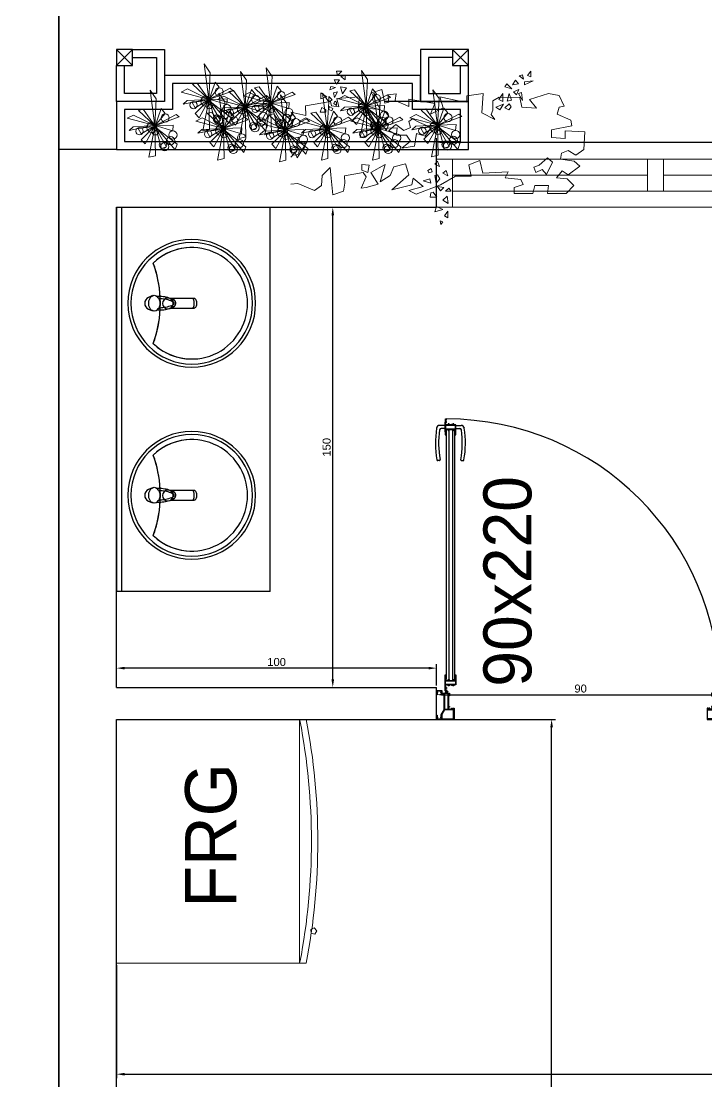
# Model space of a CAD drawing. Header units: millimetres. Extents: x -3817 to 5248, y 289 to 3424.
# Drawn here: x 1552.4 to 1766.7, y 2038.9 to 2370.3 of the extents above; entities that cross this region are included whole.
import ezdxf

# ---------------------------------------------------------------- set-up
doc = ezdxf.new("R2010")
doc.units = ezdxf.units.MM
for name, color, linetype, lineweight in [('1 Amenagament', 8, 'Continuous', 9), ('1 FENETRES', 191, 'Continuous', 15), ('1 Porte', 30, 'Continuous', 25), ('AMENAGEMENT', 8, 'Continuous', 9), ('FENETRE', 191, 'Continuous', 5), ('FLOWER', 56, 'Continuous', 5), ('PORTES', 30, 'Continuous', 25), ('SANITAIRES', 4, 'Continuous', 25), ('végétation', 96, 'Continuous', 20)]:
    doc.layers.add(name, color=color, linetype=linetype, lineweight=lineweight)
doc.layers.add('WALL', color=7, linetype='Continuous')
doc.styles.add('GENERATED_STYLE_2', font='GOTHIC.TTF')
doc.styles.get("Standard").update_dxf_attribs({"font": 'arial.ttf'})
doc.dimstyles.new('ISO-25', dxfattribs={"dimtxt": 2.5, "dimasz": 2.5, "dimexe": 1.25, "dimexo": 0.625, "dimtad": 1, "dimtxsty": 'Standard', "dimcen": 2.5, "dimadec": 0, "dimazin": 0, "dimtfac": 1, "dimtmove": 0, "dimatfit": 3, "dimfxl": 1, "dimarcsym": 0})

# ---------------------------------------------------------------- blocks, each defined once
blk = doc.blocks.new('gf')
at = {"layer": '1 Porte', "ltscale": 3}
for p, q in [((-96.5253, -38.6212), (-96.533, -38.6134)), ((-96.5316, -38.6274), (-96.5127, -38.6086)), ((-96.519, -38.6149), (-96.5294, -38.6045)), ((-96.5249, -38.6246), (-97.0161, -39.1159)), ((-97.0101, -39.122), (-96.5188, -38.6307)), ((-97.0028, -39.1293), (-96.5115, -38.638)), ((-96.9986, -39.1335), (-96.5073, -38.6422)), ((-96.504, -38.6424), (-96.4963, -38.6502)), ((-96.4977, -38.6362), (-96.4873, -38.6466)), ((-96.5995, -38.6726), (-96.6026, -38.6695)), ((-96.5556, -38.7166), (-96.5526, -38.7197)), ((-97.0792, -39.1715), (-97.0475, -39.1399)), ((-97.0465, -39.1408), (-97.0773, -39.1715)), ((-97.0644, -39.1272), (-97.0563, -39.119)), ((-97.0635, -39.1281), (-97.0644, -39.1272)), ((-97.0593, -39.124), (-97.0635, -39.1281)), ((-97.0584, -39.1249), (-97.0593, -39.124)), ((-97.0563, -39.1209), (-97.0584, -39.123)), ((-97.0584, -39.123), (-97.0574, -39.124)), ((-97.0574, -39.124), (-97.0584, -39.1249)), ((-97.0563, -39.119), (-97.0462, -39.1291)), ((-97.0481, -39.1291), (-97.0563, -39.1209)), ((-97.0532, -39.1342), (-97.0512, -39.1322)), ((-97.0475, -39.1399), (-97.0532, -39.1342)), ((-97.0521, -39.1312), (-97.0512, -39.1303)), ((-97.0512, -39.1322), (-97.0521, -39.1312)), ((-97.0462, -39.1291), (-97.0514, -39.1342)), ((-97.0514, -39.1342), (-97.0359, -39.1497)), ((-97.0512, -39.1303), (-97.0502, -39.1312)), ((-97.0512, -39.1322), (-97.0512, -39.1322)), ((-97.0502, -39.1312), (-97.0481, -39.1291)), ((-97.0396, -39.1477), (-97.0465, -39.1408)), ((-97.0375, -39.1437), (-97.042, -39.1391)), ((-97.042, -39.1437), (-97.0375, -39.1391)), ((-97.0403, -39.1363), (-97.0375, -39.1391)), ((-97.0356, -39.1372), (-97.0375, -39.1391)), ((-96.9969, -39.1319), (-97.0014, -39.1363)), ((-97.1128, -39.1756), (-97.1047, -39.1674)), ((-97.1088, -39.1735), (-97.1109, -39.1756)), ((-97.1079, -39.1744), (-97.1088, -39.1735)), ((-97.1037, -39.1684), (-97.1079, -39.1725)), ((-97.1079, -39.1725), (-97.1069, -39.1735)), ((-97.1069, -39.1735), (-97.1079, -39.1744)), ((-97.1047, -39.1674), (-97.1037, -39.1684)), ((-97.0946, -39.1756), (-97.0792, -39.1715)), ((-97.0773, -39.1715), (-97.0704, -39.1785)), ((-97.0704, -39.1785), (-97.0396, -39.1477)), ((-97.0433, -39.1533), (-97.0646, -39.1746)), ((-97.0414, -39.1552), (-97.0433, -39.1533)), ((-97.0387, -39.1487), (-97.0425, -39.1525)), ((-97.0387, -39.1487), (-97.0425, -39.1525)), ((-97.0425, -39.1525), (-97.0415, -39.1534)), ((-97.0415, -39.1534), (-97.0406, -39.1525)), ((-97.0397, -39.1535), (-97.0414, -39.1552)), ((-97.0406, -39.1525), (-97.0397, -39.1535)), ((-97.0377, -39.1496), (-97.0387, -39.1487)), ((-97.0387, -39.1487), (-97.0387, -39.1487)), ((-97.0387, -39.1506), (-97.0377, -39.1496)), ((-97.0377, -39.1515), (-97.0387, -39.1506)), ((-97.0359, -39.1497), (-97.0377, -39.1515)), ((-97.0786, -39.2098), (-97.1128, -39.1756)), ((-97.1109, -39.1756), (-97.1028, -39.1838)), ((-97.1028, -39.1838), (-97.1006, -39.1816)), ((-97.1016, -39.1807), (-97.1006, -39.1797)), ((-97.1006, -39.1816), (-97.1016, -39.1807)), ((-97.1006, -39.1797), (-97.0997, -39.1807)), ((-97.0997, -39.1807), (-97.0946, -39.1756)), ((-97.0569, -39.1882), (-97.0786, -39.2098)), ((-97.0655, -39.1755), (-97.0694, -39.1794)), ((-97.0694, -39.1794), (-97.0685, -39.1803)), ((-97.0685, -39.1803), (-97.0675, -39.1794)), ((-97.0675, -39.1794), (-97.0666, -39.1803)), ((-97.0666, -39.1803), (-97.0675, -39.1813)), ((-97.0675, -39.1813), (-97.0639, -39.1849)), ((-97.0636, -39.1773), (-97.0655, -39.1755)), ((-97.0646, -39.1746), (-97.0636, -39.1756)), ((-97.0639, -39.1849), (-97.062, -39.1831)), ((-97.0636, -39.1756), (-97.0627, -39.1747)), ((-97.0618, -39.1756), (-97.0636, -39.1773)), ((-97.062, -39.1849), (-97.0629, -39.1859)), ((-97.0629, -39.1859), (-97.0597, -39.1891)), ((-97.0627, -39.1747), (-97.0618, -39.1756)), ((-97.062, -39.1831), (-97.062, -39.1831)), ((-97.062, -39.1831), (-97.0601, -39.1849)), ((-97.061, -39.1859), (-97.062, -39.1849)), ((-97.0601, -39.1849), (-97.061, -39.1859)), ((-97.0597, -39.1872), (-97.0588, -39.1863)), ((-97.0588, -39.1882), (-97.0597, -39.1872)), ((-97.0597, -39.1891), (-97.0588, -39.1882)), ((-97.0588, -39.1863), (-97.0569, -39.1882)), ((-96.55, -39.6988), (-96.5193, -39.6681)), ((-96.5249, -39.6718), (-96.5461, -39.693)), ((-96.525, -39.6682), (-96.5267, -39.6699)), ((-96.5267, -39.6699), (-96.5249, -39.6718)), ((-96.5241, -39.6691), (-96.525, -39.6682)), ((-96.5249, -39.67), (-96.5241, -39.6691)), ((-96.524, -39.6709), (-96.5249, -39.67)), ((-96.5202, -39.6671), (-96.524, -39.6709)), ((-96.5202, -39.6671), (-96.524, -39.6709)), ((-96.5212, -39.6644), (-96.523, -39.6662)), ((-96.523, -39.6662), (-96.5221, -39.6671)), ((-96.5221, -39.6671), (-96.5211, -39.6662)), ((-96.5058, -39.6798), (-96.5212, -39.6644)), ((-96.5211, -39.6662), (-96.5202, -39.6671)), ((-96.5202, -39.6671), (-96.5202, -39.6671)), ((-96.5193, -39.6681), (-96.5123, -39.675)), ((-96.5006, -39.6747), (-96.5058, -39.6798)), ((-96.4905, -39.6847), (-96.5006, -39.6747)), ((-96.5597, -39.6853), (-96.5814, -39.707)), ((-96.5607, -39.6882), (-96.5597, -39.6872)), ((-96.5574, -39.6914), (-96.5607, -39.6882)), ((-96.5578, -39.6872), (-96.5597, -39.6853)), ((-96.5597, -39.6872), (-96.5588, -39.6882)), ((-96.5588, -39.6882), (-96.5578, -39.6872)), ((-96.5565, -39.6885), (-96.5574, -39.6895)), ((-96.5574, -39.6895), (-96.5565, -39.6904)), ((-96.5565, -39.6904), (-96.5574, -39.6914)), ((-96.5546, -39.6904), (-96.5565, -39.6885)), ((-96.5565, -39.6923), (-96.5546, -39.6904)), ((-96.5528, -39.696), (-96.5565, -39.6923)), ((-96.5546, -39.6904), (-96.5546, -39.6904)), ((-96.5519, -39.695), (-96.5528, -39.696)), ((-96.551, -39.696), (-96.5519, -39.695)), ((-96.5519, -39.6969), (-96.551, -39.696)), ((-96.551, -39.6979), (-96.5519, -39.6969)), ((-96.547, -39.6939), (-96.551, -39.6979)), ((-96.5431, -39.7057), (-96.55, -39.6988)), ((-96.5472, -39.6903), (-96.5489, -39.692)), ((-96.5489, -39.692), (-96.547, -39.6939)), ((-96.5462, -39.6912), (-96.5472, -39.6903)), ((-96.5471, -39.6921), (-96.5462, -39.6912)), ((-96.5461, -39.693), (-96.5471, -39.6921)), ((-96.5123, -39.675), (-96.5431, -39.7057)), ((-96.5431, -39.7076), (-96.5114, -39.676)), ((-96.5114, -39.676), (-96.5057, -39.6816)), ((-96.5057, -39.6816), (-96.5037, -39.6796)), ((-96.5037, -39.6796), (-96.5037, -39.6796)), ((-96.5037, -39.6796), (-96.5028, -39.6806)), ((-96.5028, -39.6806), (-96.5018, -39.6796)), ((-96.5027, -39.6787), (-96.5006, -39.6766)), ((-96.5018, -39.6796), (-96.5027, -39.6787)), ((-96.5006, -39.6766), (-96.4924, -39.6847)), ((-96.4955, -39.6878), (-96.4997, -39.692)), ((-96.4997, -39.692), (-96.4987, -39.6929)), ((-96.4987, -39.6929), (-96.4905, -39.6847)), ((-96.4955, -39.6859), (-96.4965, -39.6869)), ((-96.4965, -39.6869), (-96.4955, -39.6878)), ((-96.4946, -39.6869), (-96.4955, -39.6859)), ((-96.4924, -39.6847), (-96.4946, -39.6869)), ((-96.5814, -39.707), (-96.5471, -39.7413)), ((-96.5553, -39.7312), (-96.5532, -39.7291)), ((-96.5471, -39.7394), (-96.5553, -39.7312)), ((-96.5532, -39.7291), (-96.5522, -39.73)), ((-96.5522, -39.7281), (-96.5471, -39.723)), ((-96.5513, -39.7291), (-96.5522, -39.7281)), ((-96.5522, -39.73), (-96.5513, -39.7291)), ((-96.5471, -39.723), (-96.5431, -39.7076)), ((-96.5471, -39.7413), (-96.539, -39.7331)), ((-96.5399, -39.7322), (-96.5441, -39.7363)), ((-96.539, -39.7331), (-96.5399, -39.7322)), ((-96.545, -39.7373), (-96.5471, -39.7394)), ((-96.545, -39.7354), (-96.5459, -39.7363)), ((-96.5459, -39.7363), (-96.545, -39.7373)), ((-96.5441, -39.7363), (-96.545, -39.7354))]:
    blk.add_line(p, q, dxfattribs=at)
for points in [[(-96.5175, -38.6541), (-96.5167, -38.6549), (-96.4968, -38.6351), (-96.5009, -38.6311), (-96.499, -38.6292), (-96.5009, -38.6273), (-96.5018, -38.6282), (-96.5009, -38.6292), (-96.5018, -38.6301), (-96.5043, -38.6277), (-96.5033, -38.6267), (-96.5043, -38.6258), (-96.5052, -38.6267), (-96.511, -38.6209), (-96.5101, -38.6199), (-96.5091, -38.6209), (-96.5082, -38.6199), (-96.51, -38.6181), (-96.5119, -38.62), (-96.5171, -38.6148), (-96.5171, -38.6148), (-96.5122, -38.61), (-96.5103, -38.6119), (-96.5084, -38.61), (-96.5094, -38.6091), (-96.5103, -38.61), (-96.5113, -38.6091), (-96.5064, -38.6042), (-96.5055, -38.6052), (-96.5064, -38.6061), (-96.5055, -38.607), (-96.5036, -38.6052), (-96.5055, -38.6033), (-96.5064, -38.6023), (-96.5379, -38.6337), (-96.5369, -38.6347), (-96.5294, -38.6272), (-96.5285, -38.6281), (-96.5274, -38.627), (-96.5283, -38.6261)], [(-96.5285, -38.6262), (-96.5259, -38.6236), (-96.5207, -38.6288), (-96.5226, -38.6307), (-96.5208, -38.6325), (-96.5198, -38.6316), (-96.5208, -38.6306), (-96.5198, -38.6297), (-96.5116, -38.638), (-96.5106, -38.6389), (-96.5116, -38.6398), (-96.5125, -38.6389), (-96.5134, -38.6398), (-96.5116, -38.6417), (-96.5097, -38.6398), (-96.5065, -38.643), (-96.5091, -38.6456), (-96.51, -38.6448), (-96.5109, -38.6457), (-96.51, -38.6466), (-96.51, -38.6466), (-96.5175, -38.6541)], [(-96.9885, -39.1252), (-96.9877, -39.1261), (-97.0075, -39.1459), (-97.0116, -39.1419), (-97.0135, -39.1437), (-97.0154, -39.1419), (-97.0144, -39.1409), (-97.0135, -39.1419), (-97.0125, -39.1409), (-97.015, -39.1385), (-97.0159, -39.1394), (-97.0169, -39.1385), (-97.0159, -39.1375), (-97.0218, -39.1317), (-97.0227, -39.1326), (-97.0218, -39.1336), (-97.0227, -39.1345), (-97.0245, -39.1327), (-97.0226, -39.1308), (-97.0278, -39.1257), (-97.0278, -39.1257), (-97.0326, -39.1305), (-97.0307, -39.1324), (-97.0326, -39.1343), (-97.0336, -39.1333), (-97.0326, -39.1324), (-97.0336, -39.1314), (-97.0384, -39.1363), (-97.0375, -39.1372), (-97.0365, -39.1363), (-97.0356, -39.1372), (-97.0375, -39.1391), (-97.0394, -39.1372), (-97.0403, -39.1363), (-97.0089, -39.1049), (-97.0079, -39.1058), (-97.0154, -39.1133), (-97.0145, -39.1143), (-97.0156, -39.1153), (-97.0165, -39.1144)], [(-97.0164, -39.1143), (-97.019, -39.1169), (-97.0138, -39.122), (-97.0119, -39.1201), (-97.0101, -39.122), (-97.0111, -39.1229), (-97.012, -39.122), (-97.0129, -39.1229), (-97.0047, -39.1312), (-97.0037, -39.1321), (-97.0028, -39.1312), (-97.0037, -39.1302), (-97.0028, -39.1293), (-97.0009, -39.1312), (-97.0028, -39.1331), (-96.9996, -39.1363), (-96.997, -39.1337), (-96.9979, -39.1328), (-96.9969, -39.1319), (-96.9961, -39.1327), (-96.9961, -39.1327), (-96.9885, -39.1252)]]:
    blk.add_lwpolyline(points, dxfattribs=at)
for points in [[(-96.5249, -38.6227), (-96.5056, -38.6421), (-96.4986, -38.6352), (-96.518, -38.6158)], [(-97.0199, -39.1178), (-97.0005, -39.1372), (-97.0075, -39.1441), (-97.0268, -39.1247)], [(-97.1018, -39.1847), (-97.0786, -39.208), (-97.0607, -39.19), (-97.0782, -39.1725), (-97.0935, -39.1764)], [(-96.5563, -39.7303), (-96.5795, -39.707), (-96.5616, -39.6891), (-96.544, -39.7067), (-96.5479, -39.7219)]]:
    blk.add_lwpolyline(points, close=True, dxfattribs=at)
blk.add_circle((-97.0397, -39.1414), 0.0032, dxfattribs=at)
for centre, radius, start, end in [((-96.3809, -38.8224), 0.2711, 126.1688, 144.9376), ((-96.3746, -38.8287), 0.2711, 127.2808, 144.7734), ((-96.5357, -38.6107), 0.00889, 44.9431, 126.1688), ((-96.5362, -38.6165), 0.00444, 44.9431, 127.2808), ((-96.601, -38.668), 0.00222, 144.9376, 224.9431), ((-96.5979, -38.6711), 0.00222, 224.9431, 324.7734), ((-96.7113, -38.4914), 0.2711, 305.1127, 322.6053), ((-96.705, -38.4977), 0.2711, 304.9486, 323.7174), ((-96.4994, -38.6533), 0.00444, 322.6053, 44.9431), ((-96.4936, -38.6529), 0.00889, 323.7174, 44.9431), ((-96.5541, -38.715), 0.00222, 125.1127, 224.9431), ((-96.551, -38.7181), 0.00222, 224.9431, 304.9486)]:
    blk.add_arc(centre, radius, start, end, dxfattribs=at)
at = {"layer": '1 Porte'}
blk.add_arc((-97.0397, -39.1414), 0.7583, 315.3058, 45.0055, dxfattribs=at)
blk = doc.blocks.new('200aa')
at = {"layer": '1 FENETRES'}
for p, q in [((6125.4, 123.99), (6325.4, 123.99)), ((6125.4, 108.99), (6125.4, 123.99)), ((6130.4, 108.99), (6130.4, 123.99)), ((6191.3, 113.99), (6191.3, 123.99)), ((6196.3, 113.99), (6196.3, 123.99)), ((6254.5, 113.99), (6254.5, 123.99)), ((6259.5, 113.99), (6259.5, 123.99)), ((6320.4, 108.99), (6320.4, 123.99)), ((6325.4, 108.99), (6325.4, 123.99)), ((6130.4, 118.99), (6191.3, 118.99)), ((6196.3, 118.99), (6254.5, 118.99)), ((6259.5, 118.99), (6320.4, 118.99)), ((6130.4, 113.99), (6320.4, 113.99)), ((6125.4, 108.99), (6325.4, 108.99))]:
    blk.add_line(p, q, dxfattribs=at)
blk = doc.blocks.new('fri')
at = {"layer": '1 Amenagament'}
for p, q in [((7361.04, 5431.01), (7361.04, 5490.28)), ((7361.04, 5433.13), (7437.24, 5433.13))]:
    blk.add_line(p, q, dxfattribs=at)
blk.add_lwpolyline([(7372.07, 5428.53), (7371.59, 5429.61), (7370.4, 5429.49), (7370.16, 5428.32), (7371.19, 5427.73)], close=True, dxfattribs=at)
for radius in [202.36, 200.36]:
    blk.add_arc((7399.14, 5629.75), radius, 259.1475, 280.8525, dxfattribs=at)
at = {"layer": 'AMENAGEMENT'}
for p, q in [((7361.04, 5490.28), (7437.24, 5490.28)), ((7437.24, 5490.28), (7437.24, 5431.01))]:
    blk.add_line(p, q, dxfattribs=at)
blk = doc.blocks.new('doyr')
at = {"layer": 'SANITAIRES'}
for p, q in [((6693.13, 5024.61), (6693.13, 5026.11)), ((6813.13, 5026.11), (6693.13, 5026.11)), ((6693.13, 4980.11), (6693.13, 5024.61)), ((6813.13, 5024.61), (6693.13, 5024.61)), ((6813.13, 5026.11), (6813.13, 5024.61)), ((6813.13, 5024.61), (6813.13, 4980.11)), ((6721.29, 5016.11), (6720.76, 5014.88)), ((6725.51, 5014.88), (6724.97, 5016.11)), ((6781.29, 5016.11), (6780.76, 5014.88)), ((6785.51, 5014.88), (6784.97, 5016.11)), ((6721.22, 5010.82), (6721.22, 5010.82)), ((6721.63, 5012.8), (6721.63, 5012.89)), ((6721.63, 5012.89), (6721.63, 5012.47)), ((6724.63, 5012.52), (6724.63, 5012.89)), ((6724.64, 5012.89), (6724.64, 5012.8)), ((6725.05, 5010.81), (6725.05, 5010.83)), ((6781.22, 5010.82), (6781.22, 5010.82)), ((6781.63, 5012.8), (6781.63, 5012.89)), ((6781.63, 5012.89), (6781.63, 5012.47)), ((6784.63, 5012.52), (6784.63, 5012.89)), ((6784.64, 5012.89), (6784.64, 5012.8)), ((6785.05, 5010.81), (6785.05, 5010.83)), ((6721.63, 5009.27), (6721.63, 5002.37)), ((6724.63, 5002.37), (6724.63, 5009.26)), ((6781.63, 5009.27), (6781.63, 5002.37)), ((6784.63, 5002.37), (6784.63, 5009.26)), ((6721.63, 5002.37), (6721.63, 5001.87)), ((6724.63, 5001.87), (6724.63, 5002.37)), ((6781.63, 5002.37), (6781.63, 5001.87)), ((6784.63, 5001.87), (6784.63, 5002.37)), ((6693.13, 4978.11), (6693.13, 4980.11)), ((6693.13, 4978.11), (6813.13, 4978.11)), ((6813.13, 4980.11), (6813.13, 4978.11))]:
    blk.add_line(p, q, dxfattribs=at)
for points in [[(6720.63, 5014.32), (6721.11, 5015.38), (6722.36, 5016.03), (6723.91, 5016.03), (6725.16, 5015.38), (6725.63, 5014.32)], [(6721.2, 5013.18), (6720.79, 5013.7), (6720.63, 5014.32)], [(6725.63, 5014.32), (6725.48, 5013.71), (6725.07, 5013.18)], [(6780.63, 5014.32), (6781.11, 5015.38), (6782.36, 5016.03), (6783.91, 5016.03), (6785.16, 5015.38), (6785.63, 5014.32)], [(6781.2, 5013.18), (6780.79, 5013.7), (6780.63, 5014.32)], [(6785.63, 5014.32), (6785.48, 5013.71), (6785.07, 5013.18)], [(6721.04, 5013.38), (6721.03, 5012.9), (6721.03, 5012.8)], [(6721.03, 5012.8), (6721.04, 5012.32), (6721.07, 5011.84), (6721.13, 5011.37), (6721.2, 5010.89), (6721.22, 5010.82)], [(6721.22, 5010.82), (6721.3, 5010.43), (6721.42, 5009.96), (6721.55, 5009.5), (6721.71, 5009.04), (6721.89, 5008.59), (6722.01, 5008.33)], [(6724.67, 5012.9), (6723.68, 5012.57), (6722.59, 5012.57), (6721.59, 5012.9)], [(6722.57, 5008.56), (6722.38, 5008.98), (6722.22, 5009.41), (6722.08, 5009.84), (6721.95, 5010.28), (6721.85, 5010.72), (6721.76, 5011.16), (6721.7, 5011.61), (6721.66, 5012.06), (6721.63, 5012.51), (6721.63, 5012.8)], [(6724.64, 5012.8), (6724.63, 5012.35), (6724.6, 5011.9), (6724.55, 5011.45), (6724.48, 5011), (6724.39, 5010.56), (6724.28, 5010.12), (6724.14, 5009.68), (6723.99, 5009.25), (6723.82, 5008.83), (6723.71, 5008.57)], [(6724.25, 5008.32), (6724.45, 5008.77), (6724.62, 5009.22), (6724.77, 5009.68), (6724.9, 5010.14), (6725.01, 5010.61), (6725.05, 5010.81)], [(6725.05, 5010.83), (6725.1, 5011.08), (6725.17, 5011.55), (6725.21, 5012.03), (6725.24, 5012.5), (6725.24, 5012.8)], [(6725.22, 5013.38), (6725.22, 5013.38), (6725.22, 5013.38)], [(6725.24, 5012.8), (6725.23, 5013.27), (6725.22, 5013.38)], [(6781.04, 5013.38), (6781.03, 5012.9), (6781.03, 5012.8)], [(6781.03, 5012.8), (6781.04, 5012.32), (6781.07, 5011.84), (6781.13, 5011.37), (6781.2, 5010.89), (6781.22, 5010.82)], [(6781.22, 5010.82), (6781.3, 5010.43), (6781.42, 5009.96), (6781.55, 5009.5), (6781.71, 5009.04), (6781.89, 5008.59), (6782.01, 5008.33)], [(6784.67, 5012.9), (6783.68, 5012.57), (6782.59, 5012.57), (6781.59, 5012.9)], [(6782.57, 5008.56), (6782.38, 5008.98), (6782.22, 5009.41), (6782.08, 5009.84), (6781.95, 5010.28), (6781.85, 5010.72), (6781.76, 5011.16), (6781.7, 5011.61), (6781.66, 5012.06), (6781.63, 5012.51), (6781.63, 5012.8)], [(6784.64, 5012.8), (6784.63, 5012.35), (6784.6, 5011.9), (6784.55, 5011.45), (6784.48, 5011), (6784.39, 5010.56), (6784.28, 5010.12), (6784.14, 5009.68), (6783.99, 5009.25), (6783.82, 5008.83), (6783.71, 5008.57)], [(6784.25, 5008.32), (6784.45, 5008.77), (6784.62, 5009.22), (6784.77, 5009.68), (6784.9, 5010.14), (6785.01, 5010.61), (6785.05, 5010.81)], [(6785.05, 5010.83), (6785.1, 5011.08), (6785.17, 5011.55), (6785.21, 5012.03), (6785.24, 5012.5), (6785.24, 5012.8)], [(6785.22, 5013.38), (6785.22, 5013.38), (6785.22, 5013.38)], [(6785.24, 5012.8), (6785.23, 5013.27), (6785.22, 5013.38)], [(6722.01, 5008.34), (6722.03, 5008.3), (6722.04, 5008.25), (6722.07, 5008.21), (6722.09, 5008.18), (6722.11, 5008.14), (6722.14, 5008.1), (6722.17, 5008.06), (6722.2, 5008.03), (6722.23, 5007.99), (6722.26, 5007.96), (6722.29, 5007.93), (6722.33, 5007.9), (6722.36, 5007.87), (6722.4, 5007.84), (6722.44, 5007.82), (6722.48, 5007.79), (6722.51, 5007.77), (6722.56, 5007.75), (6722.6, 5007.73), (6722.64, 5007.71), (6722.68, 5007.69), (6722.73, 5007.68), (6722.77, 5007.67), (6722.82, 5007.65), (6722.86, 5007.64), (6722.91, 5007.63), (6722.95, 5007.63), (6723, 5007.62), (6723.04, 5007.62), (6723.09, 5007.61), (6723.14, 5007.61), (6723.18, 5007.61), (6723.23, 5007.62), (6723.28, 5007.62), (6723.32, 5007.63), (6723.37, 5007.63), (6723.41, 5007.64), (6723.46, 5007.65), (6723.5, 5007.67), (6723.55, 5007.68), (6723.59, 5007.7), (6723.63, 5007.71), (6723.68, 5007.73), (6723.72, 5007.75), (6723.76, 5007.77), (6723.8, 5007.8), (6723.84, 5007.82), (6723.87, 5007.85), (6723.91, 5007.87), (6723.95, 5007.9), (6723.98, 5007.93), (6724.01, 5007.97), (6724.05, 5008), (6724.08, 5008.03), (6724.11, 5008.07), (6724.13, 5008.1), (6724.16, 5008.14), (6724.18, 5008.18), (6724.21, 5008.22), (6724.23, 5008.26), (6724.25, 5008.3), (6724.26, 5008.32)], [(6723.71, 5008.57), (6723.7, 5008.55), (6723.69, 5008.53), (6723.68, 5008.52), (6723.67, 5008.5), (6723.66, 5008.48), (6723.65, 5008.46), (6723.64, 5008.45), (6723.63, 5008.43), (6723.62, 5008.42), (6723.6, 5008.4), (6723.59, 5008.38), (6723.57, 5008.37), (6723.55, 5008.36), (6723.53, 5008.34), (6723.52, 5008.33), (6723.5, 5008.32), (6723.48, 5008.3), (6723.46, 5008.29), (6723.44, 5008.28), (6723.41, 5008.27), (6723.39, 5008.26), (6723.37, 5008.25), (6723.35, 5008.25), (6723.32, 5008.24), (6723.3, 5008.23), (6723.27, 5008.23), (6723.25, 5008.22), (6723.22, 5008.22), (6723.2, 5008.22), (6723.17, 5008.22), (6723.15, 5008.21), (6723.12, 5008.21), (6723.1, 5008.21), (6723.07, 5008.22), (6723.05, 5008.22), (6723.02, 5008.22), (6723, 5008.23), (6722.97, 5008.23), (6722.95, 5008.24), (6722.93, 5008.25), (6722.9, 5008.25), (6722.88, 5008.26), (6722.86, 5008.27), (6722.84, 5008.28), (6722.82, 5008.29), (6722.8, 5008.3), (6722.78, 5008.31), (6722.76, 5008.33), (6722.74, 5008.34), (6722.72, 5008.35), (6722.7, 5008.37), (6722.69, 5008.38), (6722.67, 5008.4), (6722.66, 5008.41), (6722.64, 5008.43), (6722.63, 5008.44), (6722.62, 5008.46), (6722.61, 5008.48), (6722.6, 5008.5), (6722.59, 5008.51), (6722.58, 5008.53), (6722.57, 5008.55), (6722.57, 5008.56)], [(6782.01, 5008.34), (6782.03, 5008.3), (6782.04, 5008.25), (6782.07, 5008.21), (6782.09, 5008.18), (6782.11, 5008.14), (6782.14, 5008.1), (6782.17, 5008.06), (6782.2, 5008.03), (6782.23, 5007.99), (6782.26, 5007.96), (6782.29, 5007.93), (6782.33, 5007.9), (6782.36, 5007.87), (6782.4, 5007.84), (6782.44, 5007.82), (6782.48, 5007.79), (6782.51, 5007.77), (6782.56, 5007.75), (6782.6, 5007.73), (6782.64, 5007.71), (6782.68, 5007.69), (6782.73, 5007.68), (6782.77, 5007.67), (6782.82, 5007.65), (6782.86, 5007.64), (6782.91, 5007.63), (6782.95, 5007.63), (6783, 5007.62), (6783.04, 5007.62), (6783.09, 5007.61), (6783.14, 5007.61), (6783.18, 5007.61), (6783.23, 5007.62), (6783.28, 5007.62), (6783.32, 5007.63), (6783.37, 5007.63), (6783.41, 5007.64), (6783.46, 5007.65), (6783.5, 5007.67), (6783.55, 5007.68), (6783.59, 5007.7), (6783.63, 5007.71), (6783.68, 5007.73), (6783.72, 5007.75), (6783.76, 5007.77), (6783.8, 5007.8), (6783.84, 5007.82), (6783.87, 5007.85), (6783.91, 5007.87), (6783.95, 5007.9), (6783.98, 5007.93), (6784.01, 5007.97), (6784.05, 5008), (6784.08, 5008.03), (6784.11, 5008.07), (6784.13, 5008.1), (6784.16, 5008.14), (6784.18, 5008.18), (6784.21, 5008.22), (6784.23, 5008.26), (6784.25, 5008.3), (6784.26, 5008.32)], [(6783.71, 5008.57), (6783.7, 5008.55), (6783.69, 5008.53), (6783.68, 5008.52), (6783.67, 5008.5), (6783.66, 5008.48), (6783.65, 5008.46), (6783.64, 5008.45), (6783.63, 5008.43), (6783.62, 5008.42), (6783.6, 5008.4), (6783.59, 5008.38), (6783.57, 5008.37), (6783.55, 5008.36), (6783.53, 5008.34), (6783.52, 5008.33), (6783.5, 5008.32), (6783.48, 5008.3), (6783.46, 5008.29), (6783.44, 5008.28), (6783.41, 5008.27), (6783.39, 5008.26), (6783.37, 5008.25), (6783.35, 5008.25), (6783.32, 5008.24), (6783.3, 5008.23), (6783.27, 5008.23), (6783.25, 5008.22), (6783.22, 5008.22), (6783.2, 5008.22), (6783.17, 5008.22), (6783.15, 5008.21), (6783.12, 5008.21), (6783.1, 5008.21), (6783.07, 5008.22), (6783.05, 5008.22), (6783.02, 5008.22), (6783, 5008.23), (6782.97, 5008.23), (6782.95, 5008.24), (6782.93, 5008.25), (6782.9, 5008.25), (6782.88, 5008.26), (6782.86, 5008.27), (6782.84, 5008.28), (6782.82, 5008.29), (6782.8, 5008.3), (6782.78, 5008.31), (6782.76, 5008.33), (6782.74, 5008.34), (6782.72, 5008.35), (6782.7, 5008.37), (6782.69, 5008.38), (6782.67, 5008.4), (6782.66, 5008.41), (6782.64, 5008.43), (6782.63, 5008.44), (6782.62, 5008.46), (6782.61, 5008.48), (6782.6, 5008.5), (6782.59, 5008.51), (6782.58, 5008.53), (6782.57, 5008.55), (6782.57, 5008.56)], [(6721.63, 5001.87), (6721.67, 5001.69), (6721.76, 5001.52), (6721.92, 5001.36), (6722.13, 5001.23), (6722.38, 5001.12), (6722.67, 5001.05), (6722.98, 5001.01), (6723.29, 5001.01), (6723.6, 5001.05), (6723.88, 5001.12), (6724.14, 5001.23), (6724.35, 5001.36), (6724.5, 5001.52), (6724.6, 5001.69), (6724.63, 5001.87)], [(6781.63, 5001.87), (6781.67, 5001.69), (6781.76, 5001.52), (6781.92, 5001.36), (6782.13, 5001.23), (6782.38, 5001.12), (6782.67, 5001.05), (6782.98, 5001.01), (6783.29, 5001.01), (6783.6, 5001.05), (6783.88, 5001.12), (6784.14, 5001.23), (6784.35, 5001.36), (6784.5, 5001.52), (6784.6, 5001.69), (6784.63, 5001.87)]]:
    blk.add_lwpolyline(points, dxfattribs=at)
for centre, radius, start, end in [((6723.13, 5002.61), 19.95, 0, 180), ((6723.13, 5002.61), 19.95, 90, 270), ((6723.13, 5002.61), 19, 0, 180), ((6723.13, 5002.61), 19.95, 270, 90), ((6783.13, 5002.61), 19.95, 0, 180), ((6783.13, 5002.61), 19.95, 90, 270), ((6783.13, 5002.61), 19, 0, 180), ((6783.13, 5002.61), 19.95, 270, 90), ((6723.13, 5015.32), 2, 23.805, 156.1064), ((6783.13, 5015.32), 2, 23.805, 156.1064), ((6723.13, 5002.61), 17.41, 136.2122, 180), ((6723.13, 5002.61), 17.41, 136.2122, 270), ((6723.13, 5049), 36.57, 249.9058, 290.0942), ((6723.13, 5049), 36.57, 249.9058, 267.0352), ((6723.13, 5002.61), 17.41, 270, 43.7878), ((6723.13, 5049), 36.57, 273.0431, 290.0942), ((6723.13, 5002.61), 17.41, 0, 43.7878), ((6783.13, 5002.61), 17.41, 136.2122, 180), ((6783.13, 5002.61), 17.41, 136.2122, 270), ((6783.13, 5049), 36.57, 249.9058, 290.0942), ((6783.13, 5049), 36.57, 249.9058, 267.0352), ((6783.13, 5002.61), 17.41, 270, 43.7878), ((6783.13, 5049), 36.57, 273.0431, 290.0942), ((6783.13, 5002.61), 17.41, 0, 43.7878), ((6723.06, 5010.1), 1.68, 90, 270), ((6723.06, 5010.1), 1.68, 270, 90), ((6783.06, 5010.1), 1.68, 90, 270), ((6783.06, 5010.1), 1.68, 270, 90), ((6723.13, 5002.61), 19, 180, 0), ((6783.13, 5002.61), 19, 180, 0)]:
    blk.add_arc(centre, radius, start, end, dxfattribs=at)
for points, start_tangent, end_tangent in [([(6721.04, 5013.38), (6721.09, 5013.3), (6721.2, 5013.18)], (0.048956, -0.998801), (0.647639, -0.761947)), ([(6721.2, 5013.18), (6721.23, 5013.21), (6721.27, 5013.24), (6721.31, 5013.25), (6721.33, 5013.25), (6721.36, 5013.25), (6721.38, 5013.24), (6721.4, 5013.23), (6721.42, 5013.22), (6721.43, 5013.21), (6721.44, 5013.2), (6721.47, 5013.18), (6721.48, 5013.16), (6721.49, 5013.15), (6721.51, 5013.13), (6721.52, 5013.11), (6721.53, 5013.09), (6721.54, 5013.07), (6721.55, 5013.05), (6721.56, 5013.03), (6721.57, 5012.99), (6721.59, 5012.9)], (0.663474, 0.7482), (0.225334, -0.974281)), ([(6724.67, 5012.9), (6724.7, 5013.01), (6724.72, 5013.05), (6724.73, 5013.07), (6724.74, 5013.1), (6724.76, 5013.12), (6724.77, 5013.14), (6724.81, 5013.18), (6724.85, 5013.22), (6724.87, 5013.23), (6724.88, 5013.24), (6724.91, 5013.25), (6724.93, 5013.25), (6724.95, 5013.24), (6724.98, 5013.24), (6725.02, 5013.22), (6725.07, 5013.18)], (0.144647, 0.989483), (0.778428, -0.627734)), ([(6781.04, 5013.38), (6781.09, 5013.3), (6781.2, 5013.18)], (0.048956, -0.998801), (0.647639, -0.761947)), ([(6781.2, 5013.18), (6781.23, 5013.21), (6781.27, 5013.24), (6781.31, 5013.25), (6781.33, 5013.25), (6781.36, 5013.25), (6781.38, 5013.24), (6781.4, 5013.23), (6781.42, 5013.22), (6781.43, 5013.21), (6781.44, 5013.2), (6781.47, 5013.18), (6781.48, 5013.16), (6781.49, 5013.15), (6781.51, 5013.13), (6781.52, 5013.11), (6781.53, 5013.09), (6781.54, 5013.07), (6781.55, 5013.05), (6781.56, 5013.03), (6781.57, 5012.99), (6781.59, 5012.9)], (0.663474, 0.7482), (0.225334, -0.974281)), ([(6784.67, 5012.9), (6784.7, 5013.01), (6784.72, 5013.05), (6784.73, 5013.07), (6784.74, 5013.1), (6784.76, 5013.12), (6784.77, 5013.14), (6784.81, 5013.18), (6784.85, 5013.22), (6784.87, 5013.23), (6784.88, 5013.24), (6784.91, 5013.25), (6784.93, 5013.25), (6784.95, 5013.24), (6784.98, 5013.24), (6785.02, 5013.22), (6785.07, 5013.18)], (0.144647, 0.989483), (0.778428, -0.627734)), ([(6722, 5008.36), (6722.01, 5008.37), (6722.01, 5008.38), (6722.01, 5008.39), (6722.02, 5008.4), (6722.03, 5008.41), (6722.03, 5008.42), (6722.04, 5008.43), (6722.05, 5008.44), (6722.06, 5008.45), (6722.08, 5008.47), (6722.13, 5008.51), (6722.26, 5008.58), (6722.4, 5008.61), (6722.46, 5008.62), (6722.51, 5008.61), (6722.54, 5008.59), (6722.56, 5008.56)], (0.184564, 0.982821), (0.364785, -0.931092)), ([(6722.01, 5008.33), (6722.01, 5008.34), (6722, 5008.36)], (-0.41453, 0.910036), (-0.190014, 0.981781)), ([(6724.26, 5008.35), (6724.26, 5008.37), (6724.26, 5008.38), (6724.25, 5008.39), (6724.25, 5008.4), (6724.24, 5008.41), (6724.24, 5008.42), (6724.23, 5008.43), (6724.21, 5008.45), (6724.19, 5008.47), (6724.14, 5008.51), (6724.08, 5008.55), (6724.01, 5008.58), (6723.94, 5008.6), (6723.87, 5008.61), (6723.81, 5008.62), (6723.76, 5008.61), (6723.73, 5008.59), (6723.71, 5008.57)], (0.084131, 0.996455), (-0.416803, -0.908997)), ([(6724.26, 5008.33), (6724.26, 5008.34), (6724.26, 5008.35)], (0.37606, 0.926596), (-0.722505, 0.691366)), ([(6782, 5008.36), (6782.01, 5008.37), (6782.01, 5008.38), (6782.01, 5008.39), (6782.02, 5008.4), (6782.03, 5008.41), (6782.03, 5008.42), (6782.04, 5008.43), (6782.05, 5008.44), (6782.06, 5008.45), (6782.08, 5008.47), (6782.13, 5008.51), (6782.26, 5008.58), (6782.4, 5008.61), (6782.46, 5008.62), (6782.51, 5008.61), (6782.54, 5008.59), (6782.56, 5008.56)], (0.184564, 0.982821), (0.364785, -0.931092)), ([(6782.01, 5008.33), (6782.01, 5008.34), (6782, 5008.36)], (-0.41453, 0.910036), (-0.190014, 0.981781)), ([(6784.26, 5008.35), (6784.26, 5008.37), (6784.26, 5008.38), (6784.25, 5008.39), (6784.25, 5008.4), (6784.24, 5008.41), (6784.24, 5008.42), (6784.23, 5008.43), (6784.21, 5008.45), (6784.19, 5008.47), (6784.14, 5008.51), (6784.08, 5008.55), (6784.01, 5008.58), (6783.94, 5008.6), (6783.87, 5008.61), (6783.81, 5008.62), (6783.76, 5008.61), (6783.73, 5008.59), (6783.71, 5008.57)], (0.084131, 0.996455), (-0.416803, -0.908997)), ([(6784.26, 5008.33), (6784.26, 5008.34), (6784.26, 5008.35)], (0.37606, 0.926596), (-0.722505, 0.691366)), ([(6721.63, 5002.37), (6721.67, 5002.26), (6721.76, 5002.15), (6721.92, 5002.05), (6722.13, 5001.97), (6722.67, 5001.85), (6723.29, 5001.83), (6723.82, 5001.88), (6724.25, 5002.01), (6724.41, 5002.09), (6724.48, 5002.13), (6724.53, 5002.18), (6724.61, 5002.27), (6724.63, 5002.37)], (0, -1), (0, 1)), ([(6781.63, 5002.37), (6781.67, 5002.26), (6781.76, 5002.15), (6781.92, 5002.05), (6782.13, 5001.97), (6782.67, 5001.85), (6783.29, 5001.83), (6783.82, 5001.88), (6784.25, 5002.01), (6784.41, 5002.09), (6784.48, 5002.13), (6784.53, 5002.18), (6784.61, 5002.27), (6784.63, 5002.37)], (0, -1), (0, 1))]:
    blk.add_spline(points, degree=3, dxfattribs=dict(at, start_tangent=start_tangent, end_tangent=end_tangent))
blk = doc.blocks.new('0NAR_ARBRE052')
at = {"linetype": 'Continuous'}
for points in [[(-6.425, 4.433), (-6.5, 4.738), (-6.12, 4.738), (-6.425, 4.433)], [(6.245, 4.403), (6.475, 4.478), (6.55, 4.173), (6.245, 4.403)], [(7.06, 4.733), (7.06, 4.353), (6.83, 4.428), (7.06, 4.733)], [(-6.275, 4.128), (-6.655, 4.128), (-6.5, 3.823), (-6.275, 4.128)], [(-5.89, 4.128), (-6.195, 4.358), (-5.89, 4.433), (-5.89, 4.128)], [(5.385, 3.848), (5.25, 3.643), (5.725, 3.508), (5.385, 3.848)], [(5.995, 4.118), (5.79, 3.778), (6.2, 3.843), (5.995, 4.118)], [(7.225, 4.053), (6.61, 3.778), (6.61, 3.983), (7.225, 4.053)], [(-9.69, 1.878), (-8.635, 1.648), (-8.65, 2.328), (-6.91, 2.618), (-6.84, 2.328), (-6.335, 2.253), (-6.48, 2.833), (-4.89, 2.948), (-4.99, 2.148), (-3.44, 2.098), (-3.85, 2.798), (-4.065, 3.233), (-3.34, 3.448), (-3.125, 2.508), (-2.835, 2.578), (-2.91, 3.083), (-2.33, 3.153), (-2.4, 2.698), (-1.46, 2.278), (-1.46, 2.778), (0.355, 2.488), (0.055, 1.738), (0.94, 2.183), (0.72, 2.943), (1.985, 2.673), (2.585, 2.573), (2.585, 3.023), (3.735, 3.173), (3.64, 1.823), (4.55, 1.373), (4.3, 1.723), (4.4, 2.023), (4.4, 2.673), (4.85, 2.923), (6.3, 2.898), (6.435, 2.218), (7.455, 2.148), (6.975, 2.763), (8.285, 3.173), (9.035, 3.038), (9.375, 2.288), (9.035, 2.218), (8.9, 1.738), (9.855, 1.328), (9.925, 0.918), (8.505, 0.648), (8.505, 0.103), (9.46, 0.033), (9.46, 0.578), (10.825, 0.508), (10.755, -0.717), (10.21, -1.127), (9.665, -0.787), (9.19, -0.992), (9.12, -1.402), (10.075, -1.537), (10.485, -1.877), (9.665, -2.492), (9.255, -2.222), (8.845, -2.697), (9.595, -2.767), (10.07, -3.242), (9.525, -3.787), (8.23, -3.787), (8.3, -3.242), (7.33, -3.242), (7.195, -3.787), (5.9, -3.787), (5.9, -3.377), (6.515, -3.172), (6.37, -2.817), (5.27, -2.712), (5.47, -2.282), (3.71, -2.382), (3.515, -1.497), (2.73, -1.787), (2.91, -2.582), (1.81, -2.582), (0.76, -3.182), (-0.94, -3.832), (-1.44, -3.582), (-0.45, -3.297), (-1.14, -2.732), (-1.24, -3.182), (-2.64, -3.532), (-1.44, -2.482), (-1.69, -1.732), (-2.49, -1.932), (-2.74, -2.532), (-3.44, -2.982), (-3.09, -1.782), (-4.09, -2.332), (-3.59, -3.132), (-4.43, -3.382), (-4.78, -3.432), (-4.43, -2.632), (-4.63, -2.332), (-5.935, -2.562), (-5.905, -3.082), (-6.005, -3.632), (-6.755, -3.882), (-6.89, -2.492), (-6.94, -1.992), (-7.49, -2.542), (-7.54, -3.242), (-8.04, -3.592), (-9.19, -3.092), (-9.69, -3.142)], [(-7.175, 2.958), (-7.585, 3.228), (-7.585, 2.818), (-7.175, 2.958)], [(-7.035, 2.593), (-7.035, 2.978), (-6.805, 2.748), (-7.035, 2.593)], [(-6.575, 3.593), (-6.955, 3.443), (-6.88, 3.673), (-6.575, 3.593)], [(-6.625, 2.893), (-6.695, 3.233), (-6.425, 3.303), (-6.625, 2.893)], [(-6.075, 3.163), (-6.21, 3.638), (-5.8, 3.568), (-6.075, 3.163)], [(5.11, 2.613), (5.115, 3.188), (4.825, 2.758), (5.11, 2.613)], [(5.715, 2.723), (5.41, 2.648), (5.56, 3.183), (5.715, 2.723)], [(6.07, 3.088), (5.855, 3.303), (6.215, 3.448), (6.07, 3.088)], [(6.2, 3.188), (6.415, 3.258), (6.485, 2.683), (6.195, 3.188)], [(-7.005, 2.273), (-6.745, 2.128), (-6.82, 1.963), (-7.025, 2.053), (-7.005, 2.273)], [(-6.6, 2.643), (-6.69, 2.493), (-6.505, 2.348), (-6.485, 2.568), (-6.6, 2.643)], [(4.89, 2.033), (4.62, 2.238), (5.165, 2.443), (4.89, 2.033)], [(5.54, 2.468), (5.25, 2.178), (5.535, 2.033), (5.68, 2.248), (5.54, 2.468)], [(-7.235, 1.868), (-7.645, 1.868), (-7.51, 2.208), (-7.235, 2.073), (-7.235, 1.868)], [(-2.84, 0.603), (-2.365, 1.013), (-1.8, 0.603), (-1.325, 0.808), (-1.46, 1.218), (-1.19, 1.423), (-0.715, 1.148), (0.1, 0.808), (-0.31, 0.193), (-0.925, 0.398), (-1.06, -0.487), (-1.945, -0.622), (-1.33, -0.147), (-1.605, 0.263), (-2.295, 0.263), (-2.84, 0.603)], [(-9.69, -1.259), (-9.385, -0.924), (-9.23, -1.304), (-8.545, -0.159), (-9.23, -0.309), (-9.155, 0.146), (-9.69, -0.004)], [(8.145, -2.477), (7.855, -2.112), (7.42, -2.327), (7.275, -1.962), (7.635, -1.817), (8.22, -1.317), (8.58, -1.607), (8.145, -2.477)], [(-4.22, -1.827), (-4.72, -1.777), (-4.72, -2.177), (-4.32, -2.327), (-4.22, -1.827)], [(0.185, -2.287), (0.11, -2.047), (-0.135, -2.192), (-0.06, -2.362), (0.185, -2.287)], [(0.55, -1.532), (0.355, -1.752), (0.695, -1.922), (0.55, -1.532)], [(1.16, -2.197), (0.915, -2.367), (1.28, -2.562), (1.16, -2.197)], [(0.09, -3.072), (-0.445, -2.922), (0.01, -2.767), (0.09, -3.072)], [(0.71, -2.782), (0.56, -2.482), (0.36, -2.532), (0.46, -3.082), (0.71, -2.782)], [(1, -3.377), (0.54, -3.302), (0.77, -3.607), (1, -3.377)], [(1.345, -3.412), (1.115, -3.642), (1.495, -3.642), (1.345, -3.412)], [(0.245, -3.702), (0.095, -3.752), (0.045, -4.052), (0.495, -4.052), (0.245, -3.702)], [(1.215, -3.977), (0.93, -4.267), (1.29, -4.482), (1.215, -3.977)], [(0.925, -4.912), (0.475, -4.712), (0.375, -5.062), (0.925, -4.912)], [(1.26, -5.497), (1.04, -5.352), (1.26, -5.032), (1.26, -5.497)], [(0.925, -5.762), (0.725, -5.712), (0.775, -5.962), (0.925, -5.762)]]:
    blk.add_lwpolyline(points, dxfattribs=at)
blk = doc.blocks.new('Flower1')
at = {"layer": 'FLOWER', "color": 106}
blk.add_lwpolyline([(75.9672, 208.6402), (76.238, 208.8342), (76.1387, 208.8206), (75.9672, 208.6402), (76.1748, 208.6267), (76.1522, 208.6673), (75.9672, 208.6402), (75.9988, 208.4959), (76.0529, 208.5094), (75.9619, 208.6364), (75.7911, 208.4011), (75.7595, 208.4553), (75.9672, 208.6402), (75.8724, 208.8612), (75.9085, 208.8567), (75.9672, 208.6402), (75.6738, 208.6267), (75.7009, 208.6763), (75.96, 208.6339), (76.0439, 208.7936), (75.9852, 208.7891), (75.9659, 208.645), (75.8182, 208.7304), (75.8543, 208.771), (75.9649, 208.6455), (75.9581, 208.4598), (75.904, 208.4598), (75.9649, 208.6455), (76.1928, 208.5004), (76.1748, 208.5635), (75.9739, 208.6398), (76.0981, 208.4372), (76.0981, 208.4868), (75.9649, 208.6455), (75.7686, 208.541), (75.7505, 208.5861), (75.9739, 208.6398)], dxfattribs=at)
at = {"layer": 'FLOWER', "color": 3}
for centre in [(75.7893, 208.7049), (75.7649, 208.6531)]:
    blk.add_circle(centre, 0.0385, dxfattribs=at)
at = {"layer": 'FLOWER', "color": 232}
for centre in [(75.9533, 208.7601), (75.7627, 208.575)]:
    blk.add_circle(centre, 0.038, dxfattribs=at)
at = {"layer": 'FLOWER', "color": 1}
for centre in [(75.7852, 208.5743), (76.0258, 208.5026)]:
    blk.add_circle(centre, 0.0341, dxfattribs=at)
at = {"layer": 'FLOWER', "color": 6}
blk.add_circle((75.9251, 208.6082), 0.033, dxfattribs=at)
at = {"layer": 'FLOWER', "color": 2}
blk.add_circle((75.9733, 208.6105), 0.0467, dxfattribs=at)
blk = doc.blocks.new('*D99')
at = {"color": 0, "lineweight": -2, "transparency": 16777216}
for p, q in [((1563.59, 3424.13), (1274.99, 3424.13)), ((1276.24, 3421.63), (1276.24, 426.63)), ((1563.59, 424.13), (1274.99, 424.13))]:
    blk.add_line(p, q, dxfattribs=at)
at = {"color": 0, "transparency": 16777216}
for points in [[(1275.82, 3421.63), (1276.66, 3421.63), (1276.24, 3424.13)], [(1275.82, 426.63), (1276.66, 426.63), (1276.24, 424.13)]]:
    blk.add_solid(points, dxfattribs=at)
at = {"layer": 'Defpoints', "color": 0, "transparency": 16777216}
for p in [(1564.22, 3424.13), (1276.24, 424.13), (1564.22, 424.13)]:
    blk.add_point(p, dxfattribs=at)
at = {"color": 0, "transparency": 16777216, "insert": (1274.34, 1924.13), "char_height": 2.5, "attachment_point": 5, "rotation": 90}
blk.add_mtext('3000', dxfattribs=at)
blk = doc.blocks.new('*D115')
at = {"color": 0, "lineweight": -2, "transparency": 16777216}
for p, q in [((1582.84, 2152.13), (1719.4, 2152.13)), ((1718.15, 1754.63), (1718.15, 2149.63)), ((1582.84, 1752.13), (1719.4, 1752.13))]:
    blk.add_line(p, q, dxfattribs=at)
at = {"color": 0, "transparency": 16777216}
for points in [[(1717.74, 2149.63), (1718.57, 2149.63), (1718.15, 2152.13)], [(1717.74, 1754.63), (1718.57, 1754.63), (1718.15, 1752.13)]]:
    blk.add_solid(points, dxfattribs=at)
at = {"layer": 'Defpoints', "color": 0, "transparency": 16777216}
for p in [(1582.22, 2152.13), (1718.15, 2152.13), (1582.22, 1752.13)]:
    blk.add_point(p, dxfattribs=at)
at = {"color": 0, "transparency": 16777216, "insert": (1716.25, 1952.13), "char_height": 2.5, "attachment_point": 5, "rotation": 90}
blk.add_mtext('400', dxfattribs=at)
blk = doc.blocks.new('*D116')
at = {"color": 0, "lineweight": -2, "transparency": 16777216}
for p, q in [((1582.22, 2075.3), (1582.22, 2040.01)), ((1982.22, 2074.21), (1982.22, 2040.01)), ((1584.72, 2041.26), (1979.72, 2041.26))]:
    blk.add_line(p, q, dxfattribs=at)
at = {"color": 0, "transparency": 16777216}
for points in [[(1584.72, 2041.68), (1584.72, 2040.84), (1582.22, 2041.26)], [(1979.72, 2041.68), (1979.72, 2040.84), (1982.22, 2041.26)]]:
    blk.add_solid(points, dxfattribs=at)
at = {"layer": 'Defpoints', "color": 0, "transparency": 16777216}
for p in [(1582.22, 2075.93), (1982.22, 2074.83), (1982.22, 2041.26)]:
    blk.add_point(p, dxfattribs=at)
at = {"color": 0, "transparency": 16777216, "insert": (1782.22, 2043.16), "char_height": 2.5, "attachment_point": 5}
blk.add_mtext('400', dxfattribs=at)
blk = doc.blocks.new('*D118')
at = {"color": 0, "lineweight": -2, "transparency": 16777216}
for p, q in [((1582.84, 2312.13), (1651.02, 2312.13)), ((1649.77, 2164.63), (1649.77, 2309.63)), ((1582.84, 2162.13), (1651.02, 2162.13))]:
    blk.add_line(p, q, dxfattribs=at)
at = {"color": 0, "transparency": 16777216}
for points in [[(1649.36, 2309.63), (1650.19, 2309.63), (1649.77, 2312.13)], [(1649.36, 2164.63), (1650.19, 2164.63), (1649.77, 2162.13)]]:
    blk.add_solid(points, dxfattribs=at)
at = {"layer": 'Defpoints', "color": 0, "transparency": 16777216}
for p in [(1582.22, 2312.13), (1649.77, 2312.13), (1582.22, 2162.13)]:
    blk.add_point(p, dxfattribs=at)
at = {"color": 0, "transparency": 16777216, "insert": (1647.87, 2237.13), "char_height": 2.5, "attachment_point": 5, "rotation": 90}
blk.add_mtext('150', dxfattribs=at)
blk = doc.blocks.new('*D119')
at = {"color": 0, "lineweight": -2, "transparency": 16777216}
for p, q in [((1682.22, 2327.75), (1682.22, 2333.67)), ((1882.22, 2327.75), (1882.22, 2333.67)), ((1684.72, 2332.42), (1879.72, 2332.42))]:
    blk.add_line(p, q, dxfattribs=at)
at = {"color": 0, "transparency": 16777216}
for points in [[(1684.72, 2332.84), (1684.72, 2332), (1682.22, 2332.42)], [(1879.72, 2332.84), (1879.72, 2332), (1882.22, 2332.42)]]:
    blk.add_solid(points, dxfattribs=at)
at = {"layer": 'Defpoints', "color": 0, "transparency": 16777216}
for p in [(1882.22, 2332.42), (1682.22, 2327.13), (1882.22, 2327.13)]:
    blk.add_point(p, dxfattribs=at)
at = {"color": 0, "transparency": 16777216, "insert": (1782.22, 2334.32), "char_height": 2.5, "attachment_point": 5}
blk.add_mtext('200', dxfattribs=at)
blk = doc.blocks.new('*D120')
at = {"color": 0, "lineweight": -2, "transparency": 16777216}
for p, q in [((1582.22, 2162.75), (1582.22, 2169.38)), ((1679.72, 2168.13), (1584.72, 2168.13)), ((1682.22, 2162.75), (1682.22, 2169.38))]:
    blk.add_line(p, q, dxfattribs=at)
at = {"color": 0, "transparency": 16777216}
for points in [[(1584.72, 2168.54), (1584.72, 2167.71), (1582.22, 2168.13)], [(1679.72, 2168.54), (1679.72, 2167.71), (1682.22, 2168.13)]]:
    blk.add_solid(points, dxfattribs=at)
at = {"layer": 'Defpoints', "color": 0, "transparency": 16777216}
for p in [(1582.22, 2168.13), (1582.22, 2162.13), (1682.22, 2162.13)]:
    blk.add_point(p, dxfattribs=at)
at = {"color": 0, "transparency": 16777216, "insert": (1632.22, 2170.03), "char_height": 2.5, "attachment_point": 5}
blk.add_mtext('100', dxfattribs=at)
blk = doc.blocks.new('*D127')
at = {"color": 0, "lineweight": -2, "transparency": 16777216}
for p, q in [((1682.22, 2152.75), (1682.22, 2161.08)), ((1772.22, 2152.75), (1772.22, 2161.08)), ((1684.72, 2159.83), (1769.72, 2159.83))]:
    blk.add_line(p, q, dxfattribs=at)
at = {"color": 0, "transparency": 16777216}
for points in [[(1684.72, 2160.25), (1684.72, 2159.41), (1682.22, 2159.83)], [(1769.72, 2160.25), (1769.72, 2159.41), (1772.22, 2159.83)]]:
    blk.add_solid(points, dxfattribs=at)
at = {"layer": 'Defpoints', "color": 0, "transparency": 16777216}
for p in [(1772.22, 2159.83), (1682.22, 2152.13), (1772.22, 2152.13)]:
    blk.add_point(p, dxfattribs=at)
at = {"color": 0, "transparency": 16777216, "insert": (1727.22, 2161.73), "char_height": 2.5, "attachment_point": 5}
blk.add_mtext('90', dxfattribs=at)

msp = doc.modelspace()

# ---------------------------------------------------------------- linework, layer by layer
for p, q in [((1564.219, 3424.129), (1564.219, 424.129)), ((1564.219, 2027.129), (1564.219, 2730.129)), ((1582.219, 2330.129), (1564.219, 2330.129)), ((1582.219, 2330.129), (1682.219, 2330.129)), ((1682.219, 2312.129), (1682.219, 2330.129)), ((1682.219, 2312.129), (1682.219, 2330.129)), ((1582.219, 2312.129), (1682.219, 2312.129)), ((1582.219, 2162.129), (1582.219, 2312.129)), ((1582.219, 2162.129), (1682.219, 2162.129)), ((1682.219, 2152.129), (1682.219, 2162.129)), ((1682.219, 2152.129), (1682.219, 2162.129)), ((1582.219, 2152.129), (1682.219, 2152.129)), ((1582.219, 2027.129), (1582.219, 2152.129))]:
    msp.add_line(p, q)
at = {"layer": 'WALL'}
for p, q in [((1587.219, 2356.379), (1582.219, 2361.379)), ((1582.219, 2356.379), (1587.219, 2361.379)), ((1692.219, 2356.379), (1687.219, 2361.379)), ((1687.219, 2356.379), (1692.219, 2361.379))]:
    msp.add_line(p, q, dxfattribs=at)
for points in [[(1587.219, 2356.379), (1587.219, 2361.379), (1582.219, 2361.379), (1582.219, 2356.379)], [(1692.219, 2356.379), (1692.219, 2361.379), (1687.219, 2361.379), (1687.219, 2356.379)], [(1674.719, 2342.629), (1674.719, 2350.754), (1599.719, 2350.754), (1599.719, 2342.629), (1584.719, 2342.629), (1584.719, 2332.629), (1689.719, 2332.629), (1689.719, 2342.629)]]:
    msp.add_lwpolyline(points, close=True, dxfattribs=at)
for points in [[(1587.219, 2361.379), (1597.219, 2361.379), (1597.219, 2345.129), (1582.219, 2345.129), (1582.219, 2356.379)], [(1687.219, 2361.379), (1677.219, 2361.379), (1677.219, 2345.129), (1692.219, 2345.129), (1692.219, 2356.379)], [(1587.219, 2358.879), (1594.719, 2358.879), (1594.719, 2347.629), (1584.719, 2347.629), (1584.719, 2356.379)], [(1687.219, 2358.879), (1679.719, 2358.879), (1679.719, 2347.629), (1689.719, 2347.629), (1689.719, 2356.379)], [(1677.219, 2345.129), (1677.219, 2353.254), (1597.219, 2353.254), (1597.219, 2345.129), (1582.219, 2345.129), (1582.219, 2330.129), (1692.219, 2330.129), (1692.219, 2345.129), (1665.927, 2345.129)]]:
    msp.add_lwpolyline(points, dxfattribs=at)

# ---------------------------------------------------------------- block references
at = {"layer": '1 Amenagament', "rotation": 90}
msp.add_blockref('fri', (7072.496, -5285.116), dxfattribs=at)
at = {"layer": 'FENETRE'}
msp.add_blockref('200aa', (-4443.184, 2203.141), dxfattribs=at)
at = {"layer": 'PORTES', "xscale": 112.5000000004242, "yscale": 112.5000000004242, "zscale": 112.5000000004242, "rotation": 45.00000000023581}
msp.add_blockref('gf', (6291.098, 12993.806), dxfattribs=at)
at = {"layer": 'SANITAIRES', "rotation": 90}
msp.add_blockref('doyr', (6608.329, -4501.005), dxfattribs=at)
at = {"layer": 'végétation', "xscale": -33.64371366278347, "yscale": 33.6437136627907, "zscale": 33.6437136627907, "rotation": 313.075363918086}
for p in [(-1770.855, -4315.128), (-1751.5, -4316.304), (-1759.504, -4317.431), (-1721.684, -4317.212), (-1699.375, -4323.186), (-1787.729, -4323.309), (-1766.279, -4324.201), (-1746.942, -4324.715), (-1733.832, -4324.201), (-1717.816, -4324.201)]:
    msp.add_blockref('Flower1', p, dxfattribs=at)
at = {"layer": 'végétation', "xscale": 4.479645012257534, "yscale": 4.479645012257534, "zscale": 4.479645012257534}
msp.add_blockref('0NAR_ARBRE052', (1680.034, 2333.42), dxfattribs=at)

# ---------------------------------------------------------------- texts
at = {"layer": '1 Amenagament', "insert": (1603.631, 2093.287), "char_height": 16, "width": 490.4423, "attachment_point": 1, "rotation": 90}
msp.add_mtext('{\\fUtsaah|b0|i0|c0|p34;FRG}', dxfattribs=at)
at = {"layer": '1 Porte', "color": 133, "linetype": 'Continuous', "lineweight": 9, "insert": (1704.453, 2195.229), "char_height": 15, "attachment_point": 5, "rotation": 90, "style": 'GENERATED_STYLE_2'}
msp.add_mtext('90x220', dxfattribs=at)

# ---------------------------------------------------------------- dimensions: what is measured, and where the dimension line sits
for base, p1, p2, picture, middle in [((1276.24, 424.129), (1564.219, 3424.129), (1564.219, 424.129), '*D99', (1274.338, 1924.129)), ((1649.774, 2312.129), (1582.219, 2162.129), (1582.219, 2312.129), '*D118', (1647.873, 2237.129)), ((1718.152, 2152.129), (1582.219, 1752.129), (1582.219, 2152.129), '*D115', (1716.25, 1952.129))]:
    dim = msp.add_linear_dim(base=base, p1=p1, p2=p2, angle=90, dimstyle='ISO-25')
    dim.commit()
    dim.dimension.update_dxf_attribs({"geometry": picture, "text_midpoint": middle})
for base, p1, p2, picture, middle in [((1882.219, 2332.42), (1682.219, 2327.129), (1882.219, 2327.129), '*D119', (1782.219, 2334.322)), ((1582.219, 2168.128), (1682.219, 2162.129), (1582.219, 2162.129), '*D120', (1632.219, 2170.029)), ((1772.219, 2159.829), (1682.219, 2152.129), (1772.219, 2152.129), '*D127', (1727.219, 2161.731)), ((1982.219, 2041.261), (1582.219, 2075.929), (1982.219, 2074.835), '*D116', (1782.219, 2043.163))]:
    dim = msp.add_linear_dim(base=base, p1=p1, p2=p2, dimstyle='ISO-25')
    dim.commit()
    dim.dimension.update_dxf_attribs({"geometry": picture, "text_midpoint": middle})

doc.saveas('drawing.dxf')
